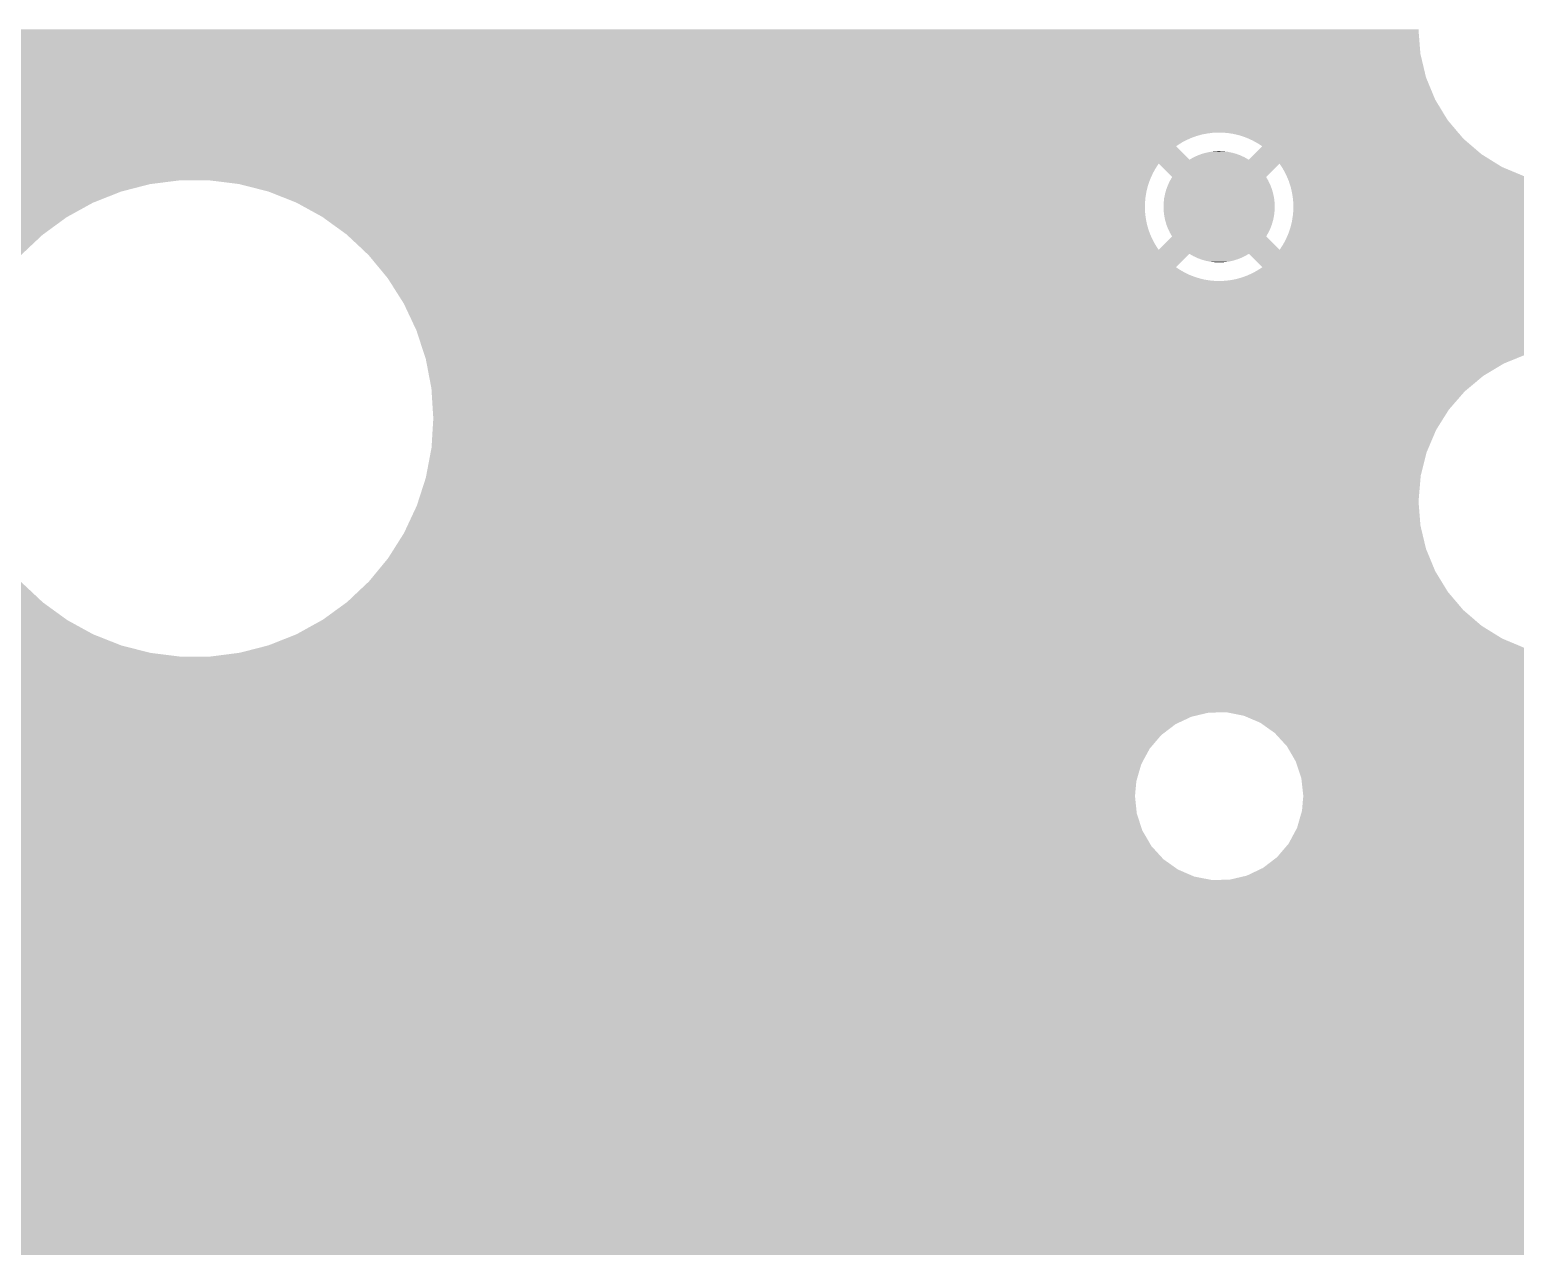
# Model space of a CAD drawing. Extents: x 295 to 953, y 10 to 290.
# Drawn here: x 656.75 to 677.56, y 221.96 to 239.11 of the extents above; entities that cross this region are included whole.
import ezdxf

# ---------------------------------------------------------------- set-up
doc = ezdxf.new("R2010")
doc.units = 0
doc.header["$LTSCALE"] = 5
doc.header["$MEASUREMENT"] = 0
doc.layers.add('GND1', color=7, linetype='CONTINUOUS')

msp = doc.modelspace()

# ---------------------------------------------------------------- linework, layer by layer
at = {"layer": 'GND1'}
for points in [[(529.605, 238.902), (529.918, 239.028), (676.225, 238.902), (676.215, 239.028)], [(529.918, 239.028), (530.045, 239.105), (676.215, 239.028), (676.209, 239.105)], [(530.045, 239.105), (530.056, 239.112), (676.209, 239.105), (676.21, 239.112)], [(524.78, 238.768), (524.78, 238.801), (676.236, 238.768), (676.233, 238.801)], [(524.78, 238.44), (524.78, 238.768), (676.314, 238.44), (676.236, 238.768)], [(528.94, 238.801), (529.276, 238.825), (676.233, 238.801), (676.231, 238.825)], [(529.276, 238.825), (529.605, 238.902), (676.231, 238.825), (676.225, 238.902)], [(524.78, 238.174), (524.78, 238.44), (676.424, 238.174), (676.314, 238.44)], [(620.641, 238.128), (620.275, 238.174), (676.443, 238.128), (676.424, 238.174)], [(620.691, 238.122), (620.641, 238.128), (676.447, 238.122), (676.443, 238.128)], [(621.098, 238.018), (620.691, 238.122), (676.51, 238.018), (676.447, 238.122)], [(621.489, 237.863), (621.098, 238.018), (676.604, 237.863), (676.51, 238.018)], [(621.532, 237.84), (621.489, 237.863), (676.619, 237.84), (676.604, 237.863)], [(621.845, 237.668), (621.532, 237.84), (676.764, 237.668), (676.619, 237.84)], [(621.852, 237.664), (621.845, 237.668), (673.319, 237.664), (673.393, 237.668)], [(621.857, 237.661), (621.852, 237.664), (673.3, 237.661), (673.319, 237.664)], [(621.867, 237.654), (621.857, 237.661), (673.246, 237.654), (673.3, 237.661)], [(621.887, 237.64), (621.867, 237.654), (673.173, 237.64), (673.246, 237.654)], [(621.914, 237.62), (621.887, 237.64), (673.101, 237.62), (673.173, 237.64)], [(621.949, 237.595), (621.914, 237.62), (673.032, 237.595), (673.101, 237.62)], [(621.99, 237.565), (621.949, 237.595), (672.964, 237.565), (673.032, 237.595)], [(622.037, 237.531), (621.99, 237.565), (672.898, 237.531), (672.964, 237.565)], [(622.091, 237.491), (622.037, 237.531), (672.835, 237.491), (672.898, 237.531)], [(622.114, 237.475), (622.091, 237.491), (672.812, 237.475), (672.835, 237.491)], [(622.197, 237.415), (622.114, 237.475), (672.872, 237.415), (672.812, 237.475)], [(673.467, 237.667), (673.393, 237.668), (676.765, 237.667), (676.764, 237.668)], [(673.541, 237.661), (673.467, 237.667), (676.771, 237.661), (676.765, 237.667)], [(673.614, 237.649), (673.541, 237.661), (676.78, 237.649), (676.771, 237.661)], [(673.686, 237.633), (673.614, 237.649), (676.795, 237.633), (676.78, 237.649)], [(673.757, 237.611), (673.686, 237.633), (676.813, 237.611), (676.795, 237.633)], [(673.826, 237.584), (673.757, 237.611), (676.836, 237.584), (676.813, 237.611)], [(673.829, 237.583), (673.826, 237.584), (676.837, 237.583), (676.836, 237.584)], [(673.893, 237.552), (673.829, 237.583), (676.872, 237.552), (676.837, 237.583)], [(673.958, 237.516), (673.893, 237.552), (676.914, 237.516), (676.872, 237.552)], [(673.907, 237.363), (674.02, 237.475), (677.093, 237.363), (676.962, 237.475)], [(674.02, 237.475), (673.958, 237.516), (676.962, 237.475), (676.914, 237.516)], [(622.333, 237.287), (622.197, 237.415), (673, 237.287), (672.872, 237.415)], [(622.392, 237.232), (622.333, 237.287), (677.303, 237.232), (677.215, 237.287)], [(673, 237.287), (673.037, 237.309), (673.832, 237.287), (673.793, 237.309)], [(673.037, 237.309), (673.057, 237.319), (673.793, 237.309), (673.776, 237.319)], [(673.057, 237.319), (673.095, 237.338), (673.776, 237.319), (673.736, 237.338)], [(673.095, 237.338), (673.115, 237.347), (673.736, 237.338), (673.718, 237.347)], [(673.115, 237.347), (673.154, 237.362), (673.718, 237.347), (673.676, 237.362)], [(673.154, 237.362), (673.175, 237.369), (673.676, 237.362), (673.658, 237.369)], [(673.175, 237.369), (673.215, 237.381), (673.658, 237.369), (673.614, 237.381)], [(673.215, 237.381), (673.238, 237.386), (673.614, 237.381), (673.596, 237.386)], [(673.238, 237.386), (673.278, 237.395), (673.596, 237.386), (673.551, 237.395)], [(673.278, 237.395), (673.302, 237.399), (673.551, 237.395), (673.533, 237.399)], [(673.302, 237.399), (673.341, 237.404), (673.533, 237.399), (673.485, 237.404)], [(673.341, 237.404), (673.373, 237.406), (673.485, 237.404), (673.47, 237.406)], [(673.373, 237.406), (673.405, 237.408), (673.47, 237.406), (673.405, 237.408)], [(673.832, 237.287), (673.907, 237.363), (677.215, 237.287), (677.093, 237.363)], [(622.458, 237.17), (622.392, 237.232), (672.528, 237.17), (672.569, 237.232)], [(622.503, 237.128), (622.458, 237.17), (672.504, 237.128), (672.528, 237.17)], [(622.521, 237.106), (622.503, 237.128), (672.492, 237.106), (672.504, 237.128)], [(622.577, 237.039), (622.521, 237.106), (672.46, 237.039), (672.492, 237.106)], [(672.757, 237.044), (672.569, 237.232), (674.075, 237.044), (674.263, 237.232)], [(674.291, 237.19), (674.263, 237.232), (677.372, 237.19), (677.303, 237.232)], [(674.294, 237.185), (674.291, 237.19), (677.38, 237.185), (677.372, 237.19)], [(674.329, 237.126), (674.294, 237.185), (677.521, 237.126), (677.38, 237.185)], [(674.362, 237.06), (674.329, 237.126), (677.679, 237.06), (677.521, 237.126)], [(674.364, 237.054), (674.362, 237.06), (677.691, 237.054), (677.679, 237.06)], [(674.391, 236.991), (674.364, 237.054), (677.948, 236.991), (677.691, 237.054)], [(622.61, 236.998), (622.577, 237.039), (672.444, 236.998), (672.46, 237.039)], [(622.611, 236.998), (622.61, 236.998), (658.851, 236.998), (659.271, 236.998)], [(622.655, 236.945), (622.611, 236.998), (658.435, 236.945), (658.851, 236.998)], [(622.742, 236.84), (622.655, 236.945), (658.028, 236.84), (658.435, 236.945)], [(622.771, 236.804), (622.742, 236.84), (657.939, 236.804), (658.028, 236.84)], [(659.5, 236.97), (659.271, 236.998), (672.433, 236.97), (672.444, 236.998)], [(659.688, 236.946), (659.5, 236.97), (672.426, 236.946), (672.433, 236.97)], [(659.873, 236.899), (659.688, 236.946), (672.411, 236.899), (672.426, 236.946)], [(660.095, 236.842), (659.873, 236.899), (672.398, 236.842), (672.411, 236.899)], [(660.134, 236.827), (660.095, 236.842), (672.395, 236.827), (672.398, 236.842)], [(672.661, 236.819), (672.675, 236.871), (674.171, 236.819), (674.156, 236.871)], [(672.675, 236.871), (672.679, 236.88), (674.156, 236.871), (674.153, 236.88)], [(672.679, 236.88), (672.698, 236.931), (674.153, 236.88), (674.134, 236.931)], [(672.698, 236.931), (672.702, 236.94), (674.134, 236.931), (674.13, 236.94)], [(672.702, 236.94), (672.725, 236.989), (674.13, 236.94), (674.106, 236.989)], [(672.725, 236.989), (672.73, 236.998), (674.106, 236.989), (674.102, 236.998)], [(672.73, 236.998), (672.757, 237.044), (674.102, 236.998), (674.075, 237.044)], [(674.396, 236.974), (674.391, 236.991), (678.019, 236.974), (677.948, 236.991)], [(674.406, 236.945), (674.396, 236.974), (678.355, 236.945), (678.019, 236.974)], [(674.414, 236.921), (674.406, 236.945), (690.579, 236.921), (690.587, 236.945)], [(674.42, 236.899), (674.414, 236.921), (690.572, 236.899), (690.579, 236.921)], [(674.432, 236.849), (674.42, 236.899), (690.561, 236.849), (690.572, 236.899)], [(674.436, 236.827), (674.432, 236.849), (690.556, 236.827), (690.561, 236.849)], [(622.847, 236.685), (622.771, 236.804), (657.638, 236.685), (657.939, 236.804)], [(622.976, 236.482), (622.847, 236.685), (657.27, 236.482), (657.638, 236.685)], [(660.319, 236.754), (660.134, 236.827), (672.383, 236.754), (672.395, 236.827)], [(660.485, 236.688), (660.319, 236.754), (672.378, 236.688), (672.383, 236.754)], [(660.501, 236.68), (660.485, 236.688), (672.377, 236.68), (672.378, 236.688)], [(660.636, 236.606), (660.501, 236.68), (672.376, 236.606), (672.377, 236.68)], [(672.637, 236.628), (672.638, 236.682), (674.195, 236.628), (674.193, 236.682)], [(672.638, 236.682), (672.64, 236.692), (674.193, 236.682), (674.192, 236.692)], [(672.64, 236.692), (672.645, 236.746), (674.192, 236.692), (674.186, 236.746)], [(672.645, 236.746), (672.647, 236.756), (674.186, 236.746), (674.185, 236.756)], [(672.647, 236.756), (672.658, 236.809), (674.185, 236.756), (674.173, 236.809)], [(672.658, 236.809), (672.661, 236.819), (674.173, 236.809), (674.171, 236.819)], [(674.445, 236.776), (674.436, 236.827), (690.548, 236.776), (690.556, 236.827)], [(674.448, 236.754), (674.445, 236.776), (690.544, 236.754), (690.548, 236.776)], [(674.453, 236.702), (674.448, 236.754), (690.54, 236.702), (690.544, 236.754)], [(674.454, 236.68), (674.453, 236.702), (690.538, 236.68), (690.54, 236.702)], [(674.456, 236.628), (674.454, 236.68), (690.537, 236.628), (690.538, 236.68)], [(622.996, 236.45), (622.976, 236.482), (657.226, 236.45), (657.27, 236.482)], [(623.098, 236.234), (622.996, 236.45), (656.931, 236.234), (657.226, 236.45)], [(660.77, 236.532), (660.636, 236.606), (672.38, 236.532), (672.376, 236.606)], [(660.854, 236.486), (660.77, 236.532), (672.386, 236.486), (672.38, 236.532)], [(660.892, 236.458), (660.854, 236.486), (672.39, 236.458), (672.386, 236.486)], [(660.992, 236.385), (660.892, 236.458), (672.404, 236.385), (672.39, 236.458)], [(672.639, 236.574), (672.637, 236.628), (674.193, 236.574), (674.195, 236.628)], [(672.639, 236.564), (672.639, 236.574), (674.192, 236.564), (674.193, 236.574)], [(672.646, 236.511), (672.639, 236.564), (674.186, 236.511), (674.192, 236.564)], [(672.647, 236.501), (672.646, 236.511), (674.184, 236.501), (674.186, 236.511)], [(672.658, 236.448), (672.647, 236.501), (674.174, 236.448), (674.184, 236.501)], [(672.66, 236.438), (672.658, 236.448), (674.171, 236.438), (674.174, 236.448)], [(672.676, 236.386), (672.66, 236.438), (674.156, 236.386), (674.171, 236.438)], [(674.427, 236.385), (674.437, 236.43), (690.565, 236.385), (690.556, 236.43)], [(674.437, 236.43), (674.441, 236.458), (690.556, 236.43), (690.551, 236.458)], [(674.441, 236.458), (674.448, 236.503), (690.551, 236.458), (690.545, 236.503)], [(674.448, 236.503), (674.451, 236.532), (690.545, 236.503), (690.541, 236.532)], [(674.451, 236.532), (674.455, 236.577), (690.541, 236.532), (690.539, 236.577)], [(674.455, 236.606), (674.456, 236.628), (690.537, 236.606), (690.537, 236.628)], [(674.455, 236.577), (674.455, 236.606), (690.539, 236.577), (690.537, 236.606)], [(623.175, 236.07), (623.098, 236.234), (656.756, 236.07), (656.931, 236.234)], [(661.091, 236.314), (660.992, 236.385), (672.424, 236.314), (672.404, 236.385)], [(661.187, 236.244), (661.091, 236.314), (672.449, 236.244), (672.424, 236.314)], [(661.194, 236.239), (661.187, 236.244), (672.451, 236.239), (672.449, 236.244)], [(661.261, 236.176), (661.194, 236.239), (672.479, 236.176), (672.451, 236.239)], [(672.678, 236.376), (672.676, 236.386), (674.153, 236.376), (674.156, 236.386)], [(672.698, 236.326), (672.678, 236.376), (674.134, 236.326), (674.153, 236.376)], [(672.702, 236.316), (672.698, 236.326), (674.13, 236.316), (674.134, 236.326)], [(672.725, 236.268), (672.702, 236.316), (674.107, 236.268), (674.13, 236.316)], [(672.73, 236.259), (672.725, 236.268), (674.101, 236.259), (674.107, 236.268)], [(672.757, 236.212), (672.73, 236.259), (674.075, 236.212), (674.101, 236.259)], [(674.352, 236.176), (674.371, 236.218), (690.64, 236.176), (690.622, 236.218)], [(674.371, 236.218), (674.382, 236.244), (690.622, 236.218), (690.61, 236.244)], [(674.382, 236.244), (674.398, 236.287), (690.61, 236.244), (690.595, 236.287)], [(674.398, 236.287), (674.407, 236.314), (690.595, 236.287), (690.585, 236.314)], [(674.407, 236.314), (674.42, 236.358), (690.585, 236.314), (690.573, 236.358)], [(674.42, 236.358), (674.427, 236.385), (690.573, 236.358), (690.565, 236.385)], [(623.215, 235.946), (623.175, 236.07), (656.625, 235.946), (656.756, 236.07)], [(661.331, 236.111), (661.261, 236.176), (672.514, 236.111), (672.479, 236.176)], [(661.398, 236.048), (661.331, 236.111), (672.553, 236.048), (672.514, 236.111)], [(661.423, 236.024), (661.398, 236.048), (672.569, 236.024), (672.553, 236.048)], [(661.438, 236.01), (661.423, 236.024), (734.168, 236.01), (734.172, 236.024)], [(661.481, 235.969), (661.438, 236.01), (734.164, 235.969), (734.168, 236.01)], [(672.569, 236.024), (672.757, 236.212), (674.263, 236.024), (674.075, 236.212)], [(674.263, 236.024), (674.278, 236.048), (690.73, 236.024), (690.714, 236.048)], [(674.278, 236.048), (674.303, 236.086), (690.714, 236.048), (690.69, 236.086)], [(674.303, 236.086), (674.317, 236.111), (690.69, 236.086), (690.675, 236.111)], [(674.317, 236.111), (674.34, 236.151), (690.675, 236.111), (690.653, 236.151)], [(674.34, 236.151), (674.352, 236.176), (690.653, 236.151), (690.64, 236.176)], [(661.5, 235.952), (661.481, 235.969), (672.982, 235.952), (673, 235.969)], [(661.641, 235.781), (661.5, 235.952), (672.812, 235.781), (672.982, 235.952)], [(673.038, 235.947), (673, 235.969), (673.794, 235.947), (673.832, 235.969)], [(673.055, 235.937), (673.038, 235.947), (673.775, 235.937), (673.794, 235.947)], [(673.096, 235.918), (673.055, 235.937), (673.737, 235.918), (673.775, 235.937)], [(673.113, 235.91), (673.096, 235.918), (673.717, 235.91), (673.737, 235.918)], [(673.156, 235.894), (673.113, 235.91), (673.678, 235.894), (673.717, 235.91)], [(673.173, 235.888), (673.156, 235.894), (673.656, 235.888), (673.678, 235.894)], [(673.217, 235.875), (673.173, 235.888), (673.616, 235.875), (673.656, 235.888)], [(673.235, 235.87), (673.217, 235.875), (673.594, 235.87), (673.616, 235.875)], [(673.281, 235.861), (673.235, 235.87), (673.554, 235.861), (673.594, 235.87)], [(673.298, 235.858), (673.281, 235.861), (673.529, 235.858), (673.554, 235.861)], [(673.347, 235.853), (673.298, 235.858), (673.49, 235.853), (673.529, 235.858)], [(673.362, 235.851), (673.347, 235.853), (673.459, 235.851), (673.49, 235.853)], [(673.426, 235.849), (673.362, 235.851), (673.426, 235.849), (673.459, 235.851)], [(674.02, 235.782), (673.832, 235.969), (690.973, 235.782), (691.161, 235.969)], [(661.675, 235.741), (661.641, 235.781), (672.874, 235.741), (672.812, 235.781)], [(661.705, 235.704), (661.675, 235.741), (672.938, 235.704), (672.874, 235.741)], [(661.731, 235.673), (661.705, 235.704), (673.005, 235.673), (672.938, 235.704)], [(661.753, 235.646), (661.731, 235.673), (673.074, 235.646), (673.005, 235.673)], [(661.768, 235.629), (661.753, 235.646), (673.13, 235.629), (673.074, 235.646)], [(661.771, 235.624), (661.768, 235.629), (673.145, 235.624), (673.13, 235.629)], [(661.781, 235.607), (661.771, 235.624), (673.217, 235.607), (673.145, 235.624)], [(661.789, 235.596), (661.781, 235.607), (673.291, 235.596), (673.217, 235.607)], [(661.793, 235.589), (661.789, 235.596), (673.364, 235.589), (673.291, 235.596)], [(673.456, 235.589), (673.513, 235.593), (691.525, 235.589), (691.487, 235.593)], [(673.513, 235.593), (673.536, 235.596), (691.487, 235.593), (691.452, 235.596)], [(673.536, 235.596), (673.586, 235.602), (691.452, 235.596), (691.411, 235.602)], [(673.586, 235.602), (673.611, 235.607), (691.411, 235.602), (691.378, 235.607)], [(673.611, 235.607), (673.659, 235.617), (691.378, 235.607), (691.337, 235.617)], [(673.659, 235.617), (673.684, 235.624), (691.337, 235.617), (691.306, 235.624)], [(673.684, 235.624), (673.73, 235.637), (691.306, 235.624), (691.265, 235.637)], [(673.73, 235.637), (673.755, 235.646), (691.265, 235.637), (691.235, 235.646)], [(673.755, 235.646), (673.8, 235.662), (691.235, 235.646), (691.194, 235.662)], [(673.8, 235.662), (673.825, 235.673), (691.194, 235.662), (691.166, 235.673)], [(673.825, 235.673), (673.868, 235.692), (691.166, 235.673), (691.126, 235.692)], [(673.868, 235.692), (673.892, 235.704), (691.126, 235.692), (691.099, 235.704)], [(673.892, 235.704), (673.933, 235.726), (691.099, 235.704), (691.061, 235.726)], [(673.933, 235.726), (673.957, 235.741), (691.061, 235.726), (691.035, 235.741)], [(673.957, 235.741), (673.996, 235.765), (691.035, 235.741), (690.997, 235.765)], [(673.996, 235.765), (674.02, 235.781), (690.997, 235.765), (690.973, 235.781)], [(674.02, 235.781), (674.02, 235.782), (690.973, 235.781), (690.973, 235.782)], [(661.793, 235.588), (661.793, 235.589), (673.439, 235.588), (673.364, 235.589)], [(661.806, 235.568), (661.793, 235.588), (700.006, 235.568), (700.055, 235.588)], [(661.832, 235.528), (661.806, 235.568), (699.925, 235.528), (700.006, 235.568)], [(661.86, 235.483), (661.832, 235.528), (699.846, 235.483), (699.925, 235.528)], [(661.892, 235.433), (661.86, 235.483), (699.77, 235.433), (699.846, 235.483)], [(661.898, 235.423), (661.892, 235.433), (699.755, 235.423), (699.77, 235.433)], [(661.993, 235.274), (661.898, 235.423), (699.904, 235.274), (699.755, 235.423)], [(673.439, 235.588), (673.456, 235.589), (691.6, 235.588), (691.525, 235.589)], [(662.055, 235.142), (661.993, 235.274), (700.036, 235.142), (699.904, 235.274)], [(662.073, 235.103), (662.055, 235.142), (734.38, 235.103), (734.357, 235.142)], [(662.097, 235.054), (662.073, 235.103), (734.425, 235.054), (734.38, 235.103)], [(662.132, 234.978), (662.097, 235.054), (699.336, 234.978), (699.386, 235.054)], [(662.169, 234.9), (662.132, 234.978), (699.29, 234.9), (699.336, 234.978)], [(662.172, 234.894), (662.169, 234.9), (699.287, 234.894), (699.29, 234.9)], [(662.196, 234.819), (662.172, 234.894), (699.249, 234.819), (699.287, 234.894)], [(662.223, 234.736), (662.196, 234.819), (699.212, 234.736), (699.249, 234.819)], [(662.248, 234.66), (662.223, 234.736), (699.184, 234.66), (699.212, 234.736)], [(662.256, 234.636), (662.248, 234.66), (678.046, 234.636), (678.382, 234.66)], [(662.281, 234.56), (662.256, 234.636), (677.717, 234.56), (678.046, 234.636)], [(662.302, 234.495), (662.281, 234.56), (677.557, 234.495), (677.717, 234.56)], [(662.314, 234.433), (662.302, 234.495), (677.404, 234.433), (677.557, 234.495)], [(662.347, 234.259), (662.314, 234.433), (677.115, 234.259), (677.404, 234.433)], [(662.381, 234.082), (662.347, 234.259), (676.904, 234.082), (677.115, 234.259)], [(662.383, 234.042), (662.381, 234.082), (676.856, 234.042), (676.904, 234.082)], [(662.399, 233.788), (662.383, 234.042), (676.635, 233.788), (676.856, 234.042)], [(662.407, 233.663), (662.399, 233.788), (676.556, 233.663), (676.635, 233.788)], [(662.397, 233.502), (662.407, 233.663), (676.455, 233.502), (676.556, 233.663)], [(662.382, 233.252), (662.397, 233.502), (676.349, 233.252), (676.455, 233.502)], [(662.308, 232.864), (662.37, 233.191), (676.24, 232.864), (676.323, 233.191)], [(662.37, 233.191), (662.382, 233.252), (676.323, 233.191), (676.349, 233.252)], [(662.195, 232.501), (662.304, 232.839), (676.209, 232.501), (676.238, 232.839)], [(662.304, 232.839), (662.308, 232.864), (676.238, 232.839), (676.24, 232.864)], [(662.175, 232.44), (662.195, 232.501), (676.214, 232.44), (676.209, 232.501)], [(662.046, 232.164), (662.175, 232.44), (676.236, 232.164), (676.214, 232.44)], [(661.856, 231.836), (661.997, 232.059), (676.314, 231.836), (676.261, 232.059)], [(661.997, 232.059), (662.046, 232.164), (676.261, 232.059), (676.236, 232.164)], [(661.624, 231.524), (661.772, 231.704), (676.443, 231.524), (676.369, 231.704)], [(661.772, 231.704), (661.856, 231.836), (676.369, 231.704), (676.314, 231.836)], [(661.505, 231.38), (661.624, 231.524), (676.531, 231.38), (676.443, 231.524)], [(608.815, 231.197), (608.774, 231.374), (656.82, 231.197), (656.631, 231.374)], [(661.2, 231.092), (661.352, 231.236), (676.741, 231.092), (676.619, 231.236)], [(661.352, 231.236), (661.505, 231.38), (676.619, 231.236), (676.531, 231.38)], [(608.824, 231.087), (608.815, 231.197), (656.937, 231.087), (656.82, 231.197)], [(608.842, 230.85), (608.824, 231.087), (657.264, 230.85), (656.937, 231.087)], [(661.044, 230.979), (661.2, 231.092), (676.837, 230.979), (676.741, 231.092)], [(608.831, 230.638), (608.841, 230.84), (657.645, 230.638), (657.277, 230.84)], [(608.841, 230.84), (608.842, 230.85), (657.277, 230.84), (657.264, 230.85)], [(660.704, 230.759), (660.86, 230.845), (677.093, 230.759), (676.993, 230.845)], [(660.86, 230.845), (661.044, 230.979), (676.993, 230.845), (676.837, 230.979)], [(608.806, 230.484), (608.829, 230.612), (658.036, 230.484), (657.713, 230.612)], [(608.829, 230.612), (608.831, 230.638), (657.713, 230.612), (657.645, 230.638)], [(660.34, 230.581), (660.493, 230.642), (677.38, 230.581), (677.282, 230.642)], [(660.493, 230.642), (660.704, 230.759), (677.282, 230.642), (677.093, 230.759)], [(608.787, 230.38), (608.806, 230.484), (658.443, 230.38), (658.036, 230.484)], [(659.696, 230.382), (659.962, 230.45), (677.971, 230.382), (677.691, 230.45)], [(659.962, 230.45), (660.102, 230.487), (677.691, 230.45), (677.605, 230.487)], [(660.102, 230.487), (660.34, 230.581), (677.605, 230.487), (677.38, 230.581)], [(608.693, 230.054), (608.745, 230.205), (715.531, 230.054), (715.728, 230.205)], [(608.745, 230.205), (608.767, 230.27), (715.728, 230.205), (715.864, 230.27)], [(608.767, 230.27), (608.775, 230.312), (715.864, 230.27), (715.954, 230.312)], [(608.775, 230.312), (608.778, 230.328), (715.954, 230.312), (716.022, 230.328)], [(608.778, 230.328), (608.787, 230.38), (658.859, 230.328), (658.443, 230.38)], [(658.859, 230.328), (659.279, 230.328), (716.022, 230.328), (716.024, 230.328)], [(659.279, 230.328), (659.381, 230.341), (716.024, 230.328), (716.08, 230.341)], [(659.381, 230.341), (659.604, 230.37), (678.355, 230.341), (678.019, 230.37)], [(659.604, 230.37), (659.696, 230.382), (678.019, 230.37), (677.971, 230.382)], [(608.654, 229.941), (608.693, 230.054), (715.434, 229.941), (715.531, 230.054)], [(608.498, 229.645), (608.614, 229.864), (715.251, 229.645), (715.369, 229.864)], [(608.614, 229.864), (608.654, 229.941), (715.369, 229.864), (715.434, 229.941)], [(608.429, 229.548), (608.492, 229.633), (715.222, 229.548), (715.247, 229.633)], [(608.492, 229.633), (608.498, 229.645), (715.247, 229.633), (715.251, 229.645)], [(608.16, 229.229), (608.286, 229.353), (672.605, 229.229), (672.768, 229.353)], [(608.286, 229.353), (608.305, 229.38), (672.768, 229.353), (672.802, 229.38)], [(608.305, 229.38), (608.384, 229.486), (672.802, 229.38), (673.028, 229.486)], [(608.384, 229.486), (608.426, 229.543), (673.028, 229.486), (673.27, 229.543)], [(608.426, 229.543), (608.429, 229.548), (673.27, 229.543), (673.52, 229.548)], [(673.764, 229.499), (673.52, 229.548), (715.208, 229.499), (715.222, 229.548)], [(673.982, 229.406), (673.764, 229.499), (715.181, 229.406), (715.208, 229.499)], [(673.993, 229.401), (673.982, 229.406), (715.181, 229.401), (715.181, 229.406)], [(674.196, 229.257), (673.993, 229.401), (715.168, 229.257), (715.181, 229.401)], [(608.039, 229.108), (608.16, 229.229), (672.502, 229.108), (672.605, 229.229)], [(674.249, 229.199), (674.196, 229.257), (715.163, 229.199), (715.168, 229.257)], [(674.365, 229.073), (674.249, 229.199), (715.176, 229.073), (715.163, 229.199)], [(607.759, 228.903), (607.945, 229.039), (672.369, 228.903), (672.443, 229.039)], [(607.945, 229.039), (608.039, 229.108), (672.443, 229.039), (672.502, 229.108)], [(674.436, 228.951), (674.365, 229.073), (715.189, 228.951), (715.176, 229.073)], [(674.49, 228.858), (674.436, 228.951), (715.22, 228.858), (715.189, 228.951)], [(607.121, 228.63), (607.45, 228.742), (672.27, 228.63), (672.302, 228.742)], [(607.45, 228.742), (607.599, 228.819), (672.302, 228.742), (672.325, 228.819)], [(607.599, 228.819), (607.759, 228.903), (672.325, 228.819), (672.369, 228.903)], [(674.538, 228.714), (674.49, 228.858), (715.267, 228.714), (715.22, 228.858)], [(542.942, 228.431), (542.759, 228.561), (672.242, 228.431), (672.254, 228.561)], [(606.431, 228.561), (606.779, 228.57), (672.254, 228.561), (672.254, 228.57)], [(606.779, 228.57), (606.838, 228.58), (672.254, 228.57), (672.255, 228.58)], [(606.838, 228.58), (607.121, 228.63), (672.255, 228.58), (672.27, 228.63)], [(674.568, 228.621), (674.538, 228.714), (715.322, 228.621), (715.267, 228.714)], [(674.581, 228.499), (674.568, 228.621), (715.393, 228.499), (715.322, 228.621)], [(542.995, 228.373), (542.942, 228.431), (672.237, 228.373), (672.242, 228.431)], [(543.11, 228.247), (542.995, 228.373), (672.25, 228.247), (672.237, 228.373)], [(674.577, 228.171), (674.589, 228.315), (715.764, 228.171), (715.561, 228.315)], [(674.595, 228.373), (674.581, 228.499), (715.508, 228.373), (715.393, 228.499)], [(674.589, 228.315), (674.595, 228.373), (715.561, 228.315), (715.508, 228.373)], [(543.181, 228.126), (543.11, 228.247), (672.263, 228.126), (672.25, 228.247)], [(543.236, 228.032), (543.181, 228.126), (672.294, 228.032), (672.263, 228.126)], [(674.549, 228.073), (674.576, 228.166), (715.993, 228.073), (715.775, 228.166)], [(674.576, 228.166), (674.577, 228.171), (715.775, 228.166), (715.764, 228.171)], [(543.283, 227.889), (543.236, 228.032), (672.341, 227.889), (672.294, 228.032)], [(674.486, 227.889), (674.507, 227.927), (835.79, 227.889), (835.778, 227.927)], [(674.507, 227.927), (674.535, 228.025), (835.778, 227.927), (835.745, 228.025)], [(674.535, 228.025), (674.549, 228.073), (716.238, 228.025), (715.993, 228.073)], [(543.314, 227.796), (543.283, 227.889), (672.396, 227.796), (672.341, 227.889)], [(543.327, 227.674), (543.314, 227.796), (672.467, 227.674), (672.396, 227.796)], [(674.36, 227.674), (674.389, 227.708), (835.916, 227.674), (835.896, 227.708)], [(674.389, 227.708), (674.486, 227.889), (835.896, 227.708), (835.79, 227.889)], [(543.322, 227.346), (543.335, 227.49), (672.838, 227.346), (672.635, 227.49)], [(543.34, 227.548), (543.327, 227.674), (672.582, 227.548), (672.467, 227.674)], [(543.335, 227.49), (543.34, 227.548), (672.635, 227.49), (672.582, 227.548)], [(674.029, 227.367), (674.19, 227.49), (836.258, 227.367), (836.084, 227.49)], [(674.19, 227.49), (674.227, 227.518), (836.084, 227.49), (836.058, 227.518)], [(674.227, 227.518), (674.36, 227.674), (836.058, 227.518), (835.916, 227.674)], [(543.295, 227.247), (543.322, 227.341), (673.067, 227.247), (672.849, 227.341)], [(543.322, 227.341), (543.322, 227.346), (672.849, 227.341), (672.838, 227.346)], [(673.804, 227.26), (673.984, 227.346), (836.486, 227.26), (836.287, 227.346)], [(673.984, 227.346), (674.029, 227.367), (836.287, 227.346), (836.258, 227.367)], [(543.134, 226.882), (543.252, 227.102), (848.376, 226.882), (848.376, 227.102)], [(543.252, 227.102), (543.281, 227.199), (848.376, 227.102), (848.376, 227.199)], [(543.281, 227.199), (543.295, 227.247), (673.312, 227.199), (673.067, 227.247)], [(673.312, 227.199), (673.561, 227.203), (836.761, 227.199), (836.739, 227.203)], [(673.561, 227.203), (673.748, 227.247), (836.739, 227.203), (836.516, 227.247)], [(673.748, 227.247), (673.804, 227.26), (836.516, 227.247), (836.486, 227.26)], [(542.973, 226.693), (543.134, 226.882), (848.376, 226.693), (848.376, 226.882)], [(542.775, 226.541), (542.973, 226.693), (848.376, 226.541), (848.376, 226.693)], [(542.307, 226.378), (542.549, 226.435), (848.376, 226.378), (848.376, 226.435)], [(542.549, 226.435), (542.775, 226.541), (848.376, 226.435), (848.376, 226.541)], [(530.207, 226.199), (530.415, 226.374), (848.376, 226.199), (848.376, 226.374)], [(542.057, 226.374), (542.307, 226.378), (848.376, 226.374), (848.376, 226.378)], [(529.605, 225.898), (529.918, 226.025), (848.376, 225.898), (848.376, 226.025)], [(529.918, 226.025), (530.207, 226.199), (848.376, 226.025), (848.376, 226.199)], [(528.94, 225.798), (529.276, 225.822), (848.376, 225.798), (848.376, 225.822)], [(529.276, 225.822), (529.605, 225.898), (848.376, 225.822), (848.376, 225.898)], [(524.78, 223.769), (524.78, 225.798), (848.376, 223.769), (848.376, 225.798)], [(546.637, 223.721), (546.393, 223.769), (848.376, 223.721), (848.376, 223.769)], [(546.866, 223.623), (546.637, 223.721), (848.376, 223.623), (848.376, 223.721)], [(547.069, 223.478), (546.866, 223.623), (848.376, 223.478), (848.376, 223.623)], [(547.238, 223.294), (547.069, 223.478), (848.376, 223.294), (848.376, 223.478)], [(547.363, 223.079), (547.238, 223.294), (848.376, 223.079), (848.376, 223.294)], [(547.441, 222.843), (547.363, 223.079), (848.376, 222.843), (848.376, 223.079)], [(547.468, 222.595), (547.441, 222.843), (848.376, 222.595), (848.376, 222.843)], [(547.449, 222.388), (547.468, 222.595), (848.376, 222.388), (848.376, 222.595)], [(547.38, 222.149), (547.449, 222.388), (848.376, 222.149), (848.376, 222.388)], [(547.291, 221.984), (547.38, 222.149), (848.376, 221.984), (848.376, 222.149)], [(577.709, 221.983), (577.635, 221.984), (848.376, 221.983), (848.376, 221.984)], [(577.783, 221.976), (577.709, 221.983), (848.376, 221.976), (848.376, 221.983)], [(577.856, 221.965), (577.783, 221.976), (848.376, 221.965), (848.376, 221.976)], [(577.928, 221.948), (577.856, 221.965), (848.376, 221.948), (848.376, 221.965)]]:
    msp.add_solid(points, dxfattribs=at)

doc.saveas('drawing.dxf')
